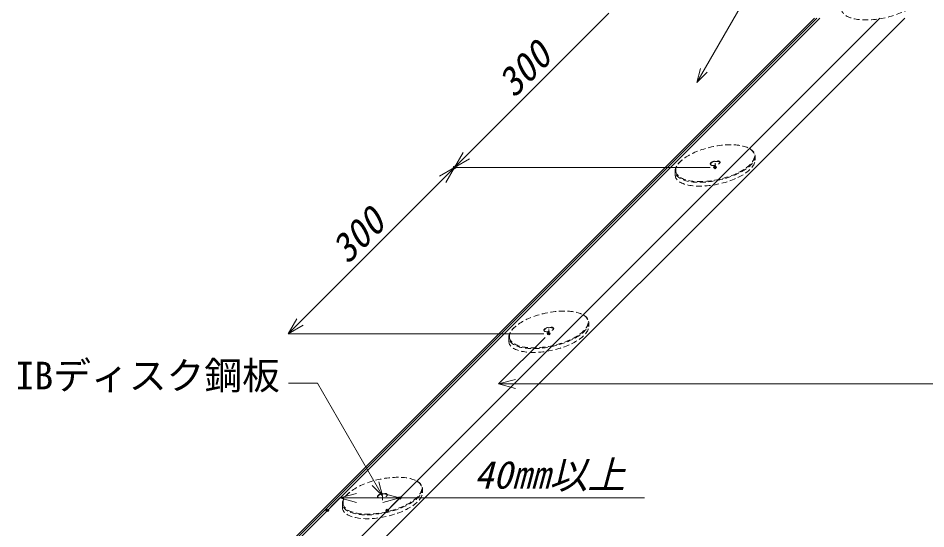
# Model space of a CAD drawing. Units: millimetres, scale not verified. Extents: x -840 to 840, y -594 to 594.
# Drawn here: x -147.7 to 230.4, y 175.9 to 388.7 of the extents above; entities that cross this region are included whole.
import ezdxf
from ezdxf.enums import TextEntityAlignment as Align

# ---------------------------------------------------------------- set-up
doc = ezdxf.new("R2010")
doc.units = ezdxf.units.MM
doc.header["$LTSCALE"] = 2
doc.header["$PDMODE"] = 32
doc.header["$PDSIZE"] = 1
doc.linetypes.add('CHAIN1', pattern=[8, 5, -1, 1, -1])
doc.linetypes.add('DASHED1', pattern=[1.8, 1.2, -0.6])
for name, color, linetype, lineweight in [('0-0_寸法線', 7, 'Continuous', 9), ('0-1_文字', 5, 'Continuous', 9), ('0-6_0', 7, 'Continuous', 9), ('0-9_IBｼｰﾄ', 7, 'Continuous', 9), ('0-A_IBリキッド', 7, 'Continuous', 9), ('0-B_部材(積層鋼板)', 4, 'Continuous', 9), ('0-D_中心線', 2, 'CHAIN1', 9)]:
    doc.layers.add(name, color=color, linetype=linetype, lineweight=lineweight)
doc.layers.add('0-E_Defpoints', color=7, linetype='Continuous')
doc.styles.add('ＭＳ ゴシック', font='')
doc.styles.get('ＭＳ ゴシック').set_extended_font_data('MS Gothic')

# ---------------------------------------------------------------- blocks, each defined once
blk = doc.blocks.new('_Open30')
at = {"layer": '0-6_0'}
blk.add_line((0, 0), (-2, 0), dxfattribs=at)
blk.add_lwpolyline([(-2, 0.5359), (0, 0), (-2, -0.5359)], dxfattribs=at)

msp = doc.modelspace()

# ---------------------------------------------------------------- linework, layer by layer
at = {"layer": '0-0_寸法線'}
for p, q in [((39.013, 331.426), (98.41, 390.823)), ((140.496, 326.477), (34.063, 326.477)), ((140.496, 326.477), (34.063, 326.477)), ((-30.283, 262.13), (29.114, 321.527)), ((71.199, 257.18), (-35.233, 257.18)), ((71.821, 255.68), (52.43, 236.29)), ((59.43, 236.29), (525.43, 236.29)), ((-17.449, 185.05), (-13.776, 188.722)), ((-6.776, 188.722), (4.238, 188.722))]:
    msp.add_line(p, q, dxfattribs=at)
for points in [[(135.002, 361.911), (195.473, 466.652), (207.473, 466.652)], [(139.244, 366.154), (135.002, 361.911), (136.554, 367.707)], [(4.024, 189.684), (-23.048, 236.575), (-35.048, 236.575)], [(-0.218, 193.926), (4.024, 189.684), (2.471, 195.479)], [(7.565, 185.05), (11.238, 188.722), (113.255, 188.722)]]:
    msp.add_lwpolyline(points, dxfattribs=at)
at = {"layer": '0-9_IBｼｰﾄ'}
for p, q in [((-84.029, 120.587), (184.086, 388.702)), ((-49.827, 152.672), (186.204, 388.702)), ((-24.813, 152.672), (211.217, 388.702)), ((-18.231, 148.872), (221.599, 388.702))]:
    msp.add_line(p, q, dxfattribs=at)
at = {"layer": '0-A_IBリキッド'}
msp.add_line((-51.92, 151.805), (184.978, 388.702), dxfattribs=at)
at = {"layer": '0-B_部材(積層鋼板)', "color": 134, "linetype": 'DASHED1'}
for p, q in [((159.27, 331.109), (159.27, 329.509)), ((125.965, 325.044), (125.965, 323.444)), ((89.973, 261.813), (89.973, 260.213)), ((56.668, 255.747), (56.668, 254.147)), ((20.677, 192.517), (20.677, 190.917)), ((-12.628, 186.451), (-12.628, 184.851))]:
    msp.add_line(p, q, dxfattribs=at)
for centre, major_axis, start_param, end_param in [((211.914, 395.773), (-16.583, -3.676), 6.1916132, 9.3332058), ((142.617, 328.077), (-16.583, -3.676), 5.5951713, 9.9296477), ((142.617, 326.477), (-16.583, -3.676), 6.1916132, 9.3332058), ((142.617, 328.077), (-2.041, -0.452), 3.1634857, 6.078148), ((73.321, 258.78), (-16.583, -3.676), 5.5951713, 9.9296477), ((73.321, 257.18), (-16.583, -3.676), 6.1916132, 9.3332058), ((73.321, 258.78), (-2.041, -0.452), 3.1634857, 6.078148), ((4.024, 189.484), (-16.583, -3.676), 5.5951713, 9.9296477), ((4.024, 187.884), (-16.583, -3.676), 6.1916132, 9.3332058), ((4.024, 189.484), (-2.041, -0.452), 3.1634857, 6.078148)]:
    msp.add_ellipse(centre, major_axis=major_axis, ratio=0.414214, start_param=start_param, end_param=end_param, dxfattribs=at)
for centre, major_axis in [((142.617, 328.277), (-16.328, -3.62)), ((142.617, 328.277), (-2.041, -0.452)), ((73.321, 258.98), (-16.328, -3.62)), ((73.321, 258.98), (-2.041, -0.452)), ((4.024, 189.684), (-16.328, -3.62)), ((4.024, 189.684), (-2.041, -0.452))]:
    msp.add_ellipse(centre, major_axis=major_axis, ratio=0.414214, dxfattribs=at)
at = {"layer": '0-D_中心線'}
for p, q in [((142.617, 326.477), (142.617, 328.277)), ((73.321, 257.18), (73.321, 258.98)), ((4.024, 187.884), (4.024, 189.684))]:
    msp.add_line(p, q, dxfattribs=at)
at = {"layer": '0-E_Defpoints'}
for p in [(34.063, 326.477), (142.617, 326.477), (73.321, 257.18), (73.321, 257.18), (11.238, 188.722), (-18.949, 183.55), (6.065, 183.55)]:
    msp.add_point(p, dxfattribs=at)

# ---------------------------------------------------------------- block references
at = {"layer": '0-0_寸法線', "xscale": 3.5, "yscale": 3.5}
for p, rotation in [((34.063, 326.477), 225), ((34.063, 326.477), 45), ((-35.233, 257.18), 225), ((52.43, 236.29), 180), ((-13.776, 188.722), 180)]:
    msp.add_blockref('_Open30', p, dxfattribs=dict(at, rotation=rotation))
msp.add_blockref('_Open30', (11.238, 188.722), dxfattribs=at)

# ---------------------------------------------------------------- texts
at = {"layer": '0-0_寸法線', "style": 'ＭＳ ゴシック', "oblique": 15}
for p in [(61.163, 352.56), (-8.134, 283.264)]:
    msp.add_text('300', height=11.54, rotation=45, dxfattribs=at).set_placement(p, align=Align.BOTTOM_LEFT)
msp.add_text('40㎜以上', height=11.54, dxfattribs=at).set_placement((42.217, 189.159), align=Align.BOTTOM_LEFT)
at = {"layer": '0-1_文字', "color": 7, "style": 'ＭＳ ゴシック'}
msp.add_text('IBディスク鋼板', height=11.54, dxfattribs=at).set_placement((-148.829, 230.516), align=Align.BOTTOM_LEFT)

doc.saveas('drawing.dxf')
